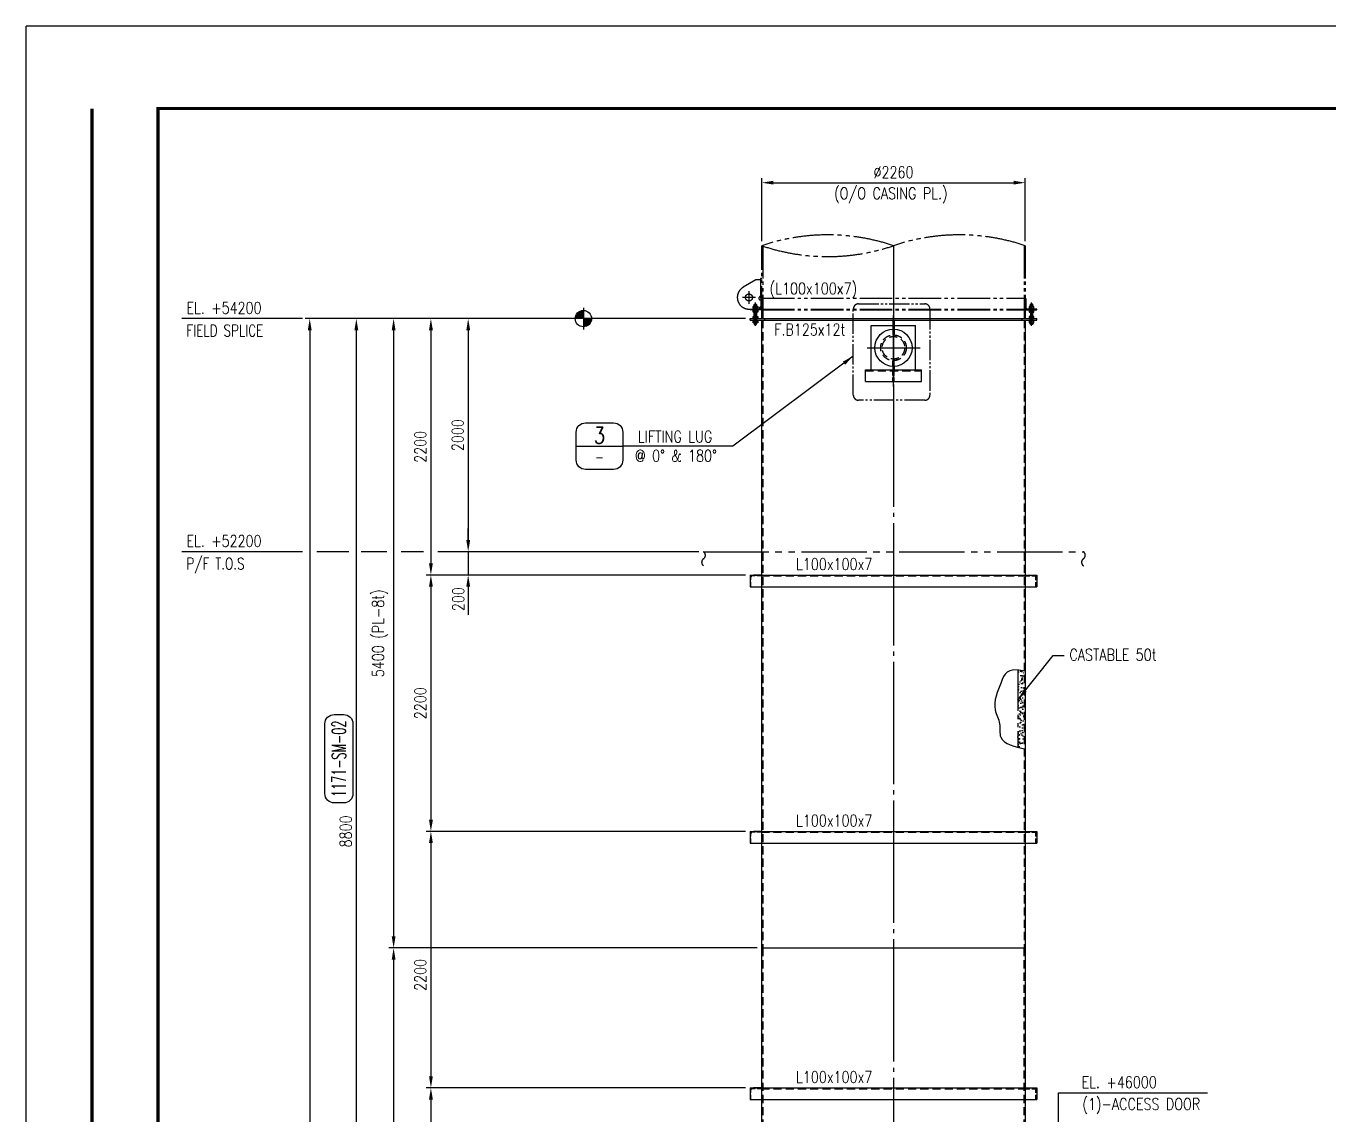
# Model space of a CAD drawing. Header units: millimetres. Extents: x 0 to 134087, y -49114 to 20834.
# Drawn here: x 495 to 11676, y -15327 to -5985 of the extents above; entities that cross this region are included whole.
import ezdxf
from ezdxf.enums import TextEntityAlignment as Align

# ---------------------------------------------------------------- set-up
doc = ezdxf.new("R2010")
doc.units = ezdxf.units.MM
doc.header["$LTSCALE"] = 35
for name, pattern in [('JNK-CENTER', [34, 30, -1.5, 1, -1.5]), ('JNK-HIDDEN', [3, 2, -1]), ('JNK-PHANTOM', [15, 10, -1, 1, -1, 1, -1]), ('PH2', [15, 10, -1, 1, -1, 1, -1]), ('PHA', [30, 20, -2, 2, -2, 2, -2])]:
    doc.linetypes.add(name, pattern=pattern)
for name, color, linetype in [('CEN-R', 1, 'JNK-CENTER'), ('CON-G', 3, 'Continuous'), ('CON-W', 7, 'Continuous'), ('CON-Y', 2, 'Continuous'), ('det', 2, 'PH2'), ('Dim-W', 7, 'Continuous'), ('HID-Y', 2, 'JNK-HIDDEN'), ('HL', 7, 'Continuous'), ('PAN-W', 6, 'PHA'), ('PHA-M', 6, 'JNK-PHANTOM'), ('STL-OBJT', 7, 'Continuous'), ('TXT-G', 3, 'Continuous'), ('TXT-Y', 2, 'Continuous')]:
    doc.layers.add(name, color=color, linetype=linetype)
doc.styles.add('SIMPLEX', font='simplex.shx', dxfattribs={"width": 0.8})
doc.dimstyles.new('DIM40', dxfattribs={"dimscale": 40, "dimtxt": 2.5, "dimasz": 2.5, "dimexe": 1, "dimexo": 1, "dimgap": 1, "dimtad": 1, "dimdec": 0, "dimdsep": 46, "dimtxsty": 'SIMPLEX', "dimcen": 0, "dimclrd": 7, "dimclre": 7, "dimclrt": 2, "dimadec": 1, "dimazin": 2, "dimtfac": 1, "dimtdec": 0, "dimtix": 1, "dimtmove": 2, "dimatfit": 2, "dimfxl": 1, "dimtolj": 1, "dimtzin": 0, "dimarcsym": 1})

# ---------------------------------------------------------------- blocks, each defined once
blk = doc.blocks.new('TITLE')
at = {"color": 7}
for p in [(841, 594.85), (0, 0)]:
    blk.add_line(p, (0, 594.85), dxfattribs=at)
at = {"color": 7, "const_width": 0.707}
for points in [[(14.15, 577.17), (14.15, 17.68)], [(823.32, 577.17), (27.94, 577.17)], [(28.29, 17.68), (28.29, 577.52)]]:
    blk.add_lwpolyline(points, dxfattribs=at)
blk = doc.blocks.new('A$C4E795096')
at = {"layer": 'CEN-R'}
blk.add_line((20, 0), (20, 199), dxfattribs=at)
at = {"layer": 'CON-G'}
for p, q in [((2, 148), (2, 143)), ((2, 148), (38, 148)), ((2, 143), (38, 143)), ((35, 168), (5, 168)), ((35, 148), (5, 148)), ((35, 136), (5, 136)), ((35, 116), (5, 116)), ((30, 184), (10, 184)), ((10, 166), (10, 150)), ((30, 166), (30, 150)), ((38, 148), (38, 143)), ((2, 44), (2, 49)), ((2, 49), (38, 49)), ((2, 44), (38, 44)), ((35, 81), (5, 81)), ((35, 61), (5, 61)), ((35, 44), (5, 44)), ((35, 24), (5, 24)), ((10, 79), (10, 63)), ((10, 42), (10, 26)), ((30, 13), (10, 13)), ((30, 79), (30, 63)), ((30, 42), (30, 26)), ((38, 44), (38, 49))]:
    blk.add_line(p, q, dxfattribs=at)
for points in [[(0, 166, -0.372659), (10, 166, -0.186242), (30, 166, -0.372659), (40, 166), (40, 150, -0.372659), (30, 150, -0.186242), (10, 150, -0.372659), (0, 150)], [(0, 134, -0.372659), (10, 134, -0.186242), (30, 134, -0.372659), (40, 134), (40, 118, -0.372659), (30, 118, -0.186242), (10, 118, -0.372659), (0, 118)], [(0, 79, -0.372659), (10, 79, -0.186242), (30, 79, -0.372659), (40, 79), (40, 63, -0.372659), (30, 63, -0.186242), (10, 63, -0.372659), (0, 63)], [(0, 42, -0.372659), (10, 42, -0.186242), (30, 42, -0.372659), (40, 42), (40, 26, -0.372659), (30, 26, -0.186242), (10, 26, -0.372659), (0, 26)]]:
    blk.add_lwpolyline(points, format="xyb", close=True, dxfattribs=at)
for points in [[(10, 168), (10, 184), (12, 186), (28, 186), (30, 184), (30, 168)], [(10, 61), (10, 136)], [(30, 136), (30, 61)], [(10, 24), (10, 13), (12, 11), (28, 11), (30, 13), (30, 24)]]:
    blk.add_lwpolyline(points, dxfattribs=at)
at = {"layer": 'CON-G', "color": 7}
for points in [[(12, 168), (12, 186)], [(12, 136), (12, 61)], [(28, 168), (28, 186)], [(28, 136), (28, 61)], [(12, 24), (12, 11)], [(28, 24), (28, 11)]]:
    blk.add_lwpolyline(points, dxfattribs=at)
blk = doc.blocks.new('A$C3C055926')
at = {"layer": 'HID-Y'}
for p, q in [((100, 100), (0, 100)), ((0, 100), (0, 0)), ((0, 0), (2, 0)), ((100, 98), (100, 100))]:
    blk.add_line(p, q, dxfattribs=at)
at = {"layer": 'HID-Y', "ltscale": 0.5}
for p, q in [((7, 5), (7, 83)), ((95, 93), (17, 93))]:
    blk.add_line(p, q, dxfattribs=at)
at = {"layer": 'HID-Y'}
for centre, radius, start, end in [((2, 5), 5, 270, 0), ((17, 83), 10, 90, 180), ((95, 98), 5, 270, 0)]:
    blk.add_arc(centre, radius, start, end, dxfattribs=at)
blk = doc.blocks.new('A$C2A517C6A')
at = {"layer": 'CON-G'}
for p, q in [((0, 100), (2460, 100)), ((0, 100), (0, 0)), ((0, 0), (2460, 0)), ((2460, 100), (2460, 0))]:
    blk.add_line(p, q, dxfattribs=at)
at = {"layer": 'HID-Y'}
blk.add_line((95, 93), (2365, 93), dxfattribs=at)
at = {"layer": 'CON-G'}
blk.add_blockref('A$C3C055926', (0, 0), dxfattribs=at)
at = {"layer": 'CON-G', "xscale": -1}
blk.add_blockref('A$C3C055926', (2460, 0), dxfattribs=at)
blk = doc.blocks.new('A$C540161B6')
at = {"layer": 'PHA-M'}
for p, q in [((2, 100), (0, 100)), ((0, 100), (0, 0)), ((7, 95), (7, 17)), ((95, 7), (17, 7)), ((100, 0), (100, 2)), ((0, 0), (100, 0))]:
    blk.add_line(p, q, dxfattribs=at)
for centre, radius, start, end in [((2, 95), 5, 0, 90), ((17, 17), 10, 180, 270), ((95, 2), 5, 0, 90)]:
    blk.add_arc(centre, radius, start, end, dxfattribs=at)
blk = doc.blocks.new('*D944')
at = {"layer": 'DEFPOINTS', "color": 0, "transparency": 16777216}
for p in [(6709, -8495), (2929, -26913), (6219, -26913)]:
    blk.add_point(p, dxfattribs=at)
at = {"layer": 'Dim-W', "color": 7, "linetype": 'ByBlock', "lineweight": -2, "transparency": 16777216}
for p, q in [((6669, -8495), (2889, -8495)), ((2929, -8595), (2929, -26813)), ((6179, -26913), (2889, -26913))]:
    blk.add_line(p, q, dxfattribs=at)
at = {"layer": 'Dim-W', "color": 7, "transparency": 16777216}
for points in [[(2913, -8595), (2946, -8595), (2929, -8495)], [(2913, -26813), (2946, -26813), (2929, -26913)]]:
    blk.add_solid(points, dxfattribs=at)
at = {"layer": 'Dim-W', "color": 2, "transparency": 16777216, "insert": (2839, -17611), "char_height": 100, "attachment_point": 5, "rotation": 90, "style": 'SIMPLEX'}
blk.add_mtext('\\A1;18418', dxfattribs=at)
blk = doc.blocks.new('*D946')
at = {"layer": 'DEFPOINTS', "color": 0, "transparency": 16777216}
for p in [(6709, -8495), (3329, -17295), (6709, -17295)]:
    blk.add_point(p, dxfattribs=at)
at = {"layer": 'Dim-W', "color": 7, "linetype": 'ByBlock', "lineweight": -2, "transparency": 16777216}
for p, q in [((6669, -8495), (3289, -8495)), ((3329, -8595), (3329, -17195)), ((6669, -17295), (3289, -17295))]:
    blk.add_line(p, q, dxfattribs=at)
at = {"layer": 'Dim-W', "color": 7, "transparency": 16777216}
for points in [[(3313, -8595), (3346, -8595), (3329, -8495)], [(3313, -17195), (3346, -17195), (3329, -17295)]]:
    blk.add_solid(points, dxfattribs=at)
at = {"layer": 'Dim-W', "color": 2, "transparency": 16777216, "insert": (3239, -12895), "char_height": 100, "attachment_point": 5, "rotation": 90, "style": 'SIMPLEX'}
blk.add_mtext('\\A1;8800', dxfattribs=at)
blk = doc.blocks.new('DUCT-TAG')
at = {"layer": 'CON-G'}
blk.add_lwpolyline([(-9.49, -1), (-9.49, 1, -0.414214), (-7.49, 3), (7.49, 3, -0.414214), (9.49, 1), (9.49, -1, -0.414214), (7.49, -3), (-7.49, -3, -0.414214)], format="xyb", close=True, dxfattribs=at)
at = {"layer": 'CON-G', "style": 'SIMPLEX', "width": 1.246304}
blk.add_attdef('NAME', text='', height=3, dxfattribs=at).set_placement((-8.19, -1.5), (8.19, -1.5), align=Align.FIT)
at = {"layer": 'CON-Y', "style": 'SIMPLEX'}
blk.add_attdef('ELEVATION', text='', height=2, dxfattribs=at).set_placement((0, -6.02), align=Align.CENTER)
blk = doc.blocks.new('*D949')
at = {"layer": 'DEFPOINTS', "color": 0, "transparency": 16777216}
for p in [(3649, -8495), (3649, -13895), (6809, -13895)]:
    blk.add_point(p, dxfattribs=at)
at = {"layer": 'Dim-W', "color": 7, "linetype": 'ByBlock', "lineweight": -2, "transparency": 16777216}
for p, q in [((3649, -8595), (3649, -13795)), ((6769, -13895), (3609, -13895))]:
    blk.add_line(p, q, dxfattribs=at)
at = {"layer": 'Dim-W', "color": 7, "transparency": 16777216}
for points in [[(3633, -8595), (3666, -8595), (3649, -8495)], [(3633, -13795), (3666, -13795), (3649, -13895)]]:
    blk.add_solid(points, dxfattribs=at)
at = {"layer": 'Dim-W', "color": 2, "transparency": 16777216, "insert": (3533, -11195), "char_height": 100, "attachment_point": 5, "rotation": 90, "style": 'SIMPLEX'}
blk.add_mtext('\\A1;5400 (PL-8t)', dxfattribs=at)
blk = doc.blocks.new('*D950')
at = {"layer": 'DEFPOINTS', "color": 0, "transparency": 16777216}
for p in [(3649, -13895), (3649, -26913), (3649, -26913)]:
    blk.add_point(p, dxfattribs=at)
at = {"layer": 'Dim-W', "color": 7, "linetype": 'ByBlock', "lineweight": -2, "transparency": 16777216}
blk.add_line((3649, -13995), (3649, -26813), dxfattribs=at)
at = {"layer": 'Dim-W', "color": 7, "transparency": 16777216}
for points in [[(3633, -13995), (3666, -13995), (3649, -13895)], [(3633, -26813), (3666, -26813), (3649, -26913)]]:
    blk.add_solid(points, dxfattribs=at)
at = {"layer": 'Dim-W', "color": 2, "transparency": 16777216, "insert": (3533, -20404), "char_height": 100, "attachment_point": 5, "rotation": 90, "style": 'SIMPLEX'}
blk.add_mtext('\\A1;13018 (PL-10t)', dxfattribs=at)
blk = doc.blocks.new('*D951')
at = {"layer": 'DEFPOINTS', "color": 0, "transparency": 16777216}
for p in [(3969, -8495), (3969, -10695), (6709, -10695)]:
    blk.add_point(p, dxfattribs=at)
at = {"layer": 'Dim-W', "color": 7, "linetype": 'ByBlock', "lineweight": -2, "transparency": 16777216}
for p, q in [((3969, -8595), (3969, -10595)), ((6669, -10695), (3929, -10695))]:
    blk.add_line(p, q, dxfattribs=at)
at = {"layer": 'Dim-W', "color": 7, "transparency": 16777216}
for points in [[(3953, -8595), (3986, -8595), (3969, -8495)], [(3953, -10595), (3986, -10595), (3969, -10695)]]:
    blk.add_solid(points, dxfattribs=at)
at = {"layer": 'Dim-W', "color": 2, "transparency": 16777216, "insert": (3879, -9595), "char_height": 100, "attachment_point": 5, "rotation": 90, "style": 'SIMPLEX'}
blk.add_mtext('\\A1;2200', dxfattribs=at)
blk = doc.blocks.new('*D952')
at = {"layer": 'DEFPOINTS', "color": 0, "transparency": 16777216}
for p in [(3969, -10695), (3969, -12895), (6709, -12895)]:
    blk.add_point(p, dxfattribs=at)
at = {"layer": 'Dim-W', "color": 7, "linetype": 'ByBlock', "lineweight": -2, "transparency": 16777216}
for p, q in [((3969, -10795), (3969, -12795)), ((6669, -12895), (3929, -12895))]:
    blk.add_line(p, q, dxfattribs=at)
at = {"layer": 'Dim-W', "color": 7, "transparency": 16777216}
for points in [[(3953, -10795), (3986, -10795), (3969, -10695)], [(3953, -12795), (3986, -12795), (3969, -12895)]]:
    blk.add_solid(points, dxfattribs=at)
at = {"layer": 'Dim-W', "color": 2, "transparency": 16777216, "insert": (3879, -11795), "char_height": 100, "attachment_point": 5, "rotation": 90, "style": 'SIMPLEX'}
blk.add_mtext('\\A1;2200', dxfattribs=at)
blk = doc.blocks.new('*D953')
at = {"layer": 'DEFPOINTS', "color": 0, "transparency": 16777216}
for p in [(3969, -15095), (3969, -17295), (3969, -17295)]:
    blk.add_point(p, dxfattribs=at)
at = {"layer": 'Dim-W', "color": 7, "linetype": 'ByBlock', "lineweight": -2, "transparency": 16777216}
blk.add_line((3969, -15195), (3969, -17195), dxfattribs=at)
at = {"layer": 'Dim-W', "color": 7, "transparency": 16777216}
for points in [[(3953, -15195), (3986, -15195), (3969, -15095)], [(3953, -17195), (3986, -17195), (3969, -17295)]]:
    blk.add_solid(points, dxfattribs=at)
at = {"layer": 'Dim-W', "color": 2, "transparency": 16777216, "insert": (3879, -16195), "char_height": 100, "attachment_point": 5, "rotation": 90, "style": 'SIMPLEX'}
blk.add_mtext('\\A1;2200', dxfattribs=at)
blk = doc.blocks.new('*D970')
at = {"layer": 'DEFPOINTS', "color": 0, "transparency": 16777216}
for p in [(4289, -8495), (4289, -10495), (6309, -10495)]:
    blk.add_point(p, dxfattribs=at)
at = {"layer": 'Dim-W', "color": 7, "linetype": 'ByBlock', "lineweight": -2, "transparency": 16777216}
for p, q in [((4289, -8595), (4289, -10395)), ((6269, -10495), (4249, -10495))]:
    blk.add_line(p, q, dxfattribs=at)
at = {"layer": 'Dim-W', "color": 7, "transparency": 16777216}
for points in [[(4273, -8595), (4306, -8595), (4289, -8495)], [(4273, -10395), (4306, -10395), (4289, -10495)]]:
    blk.add_solid(points, dxfattribs=at)
at = {"layer": 'Dim-W', "color": 2, "transparency": 16777216, "insert": (4199, -9495), "char_height": 100, "attachment_point": 5, "rotation": 90, "style": 'SIMPLEX', "bg_fill": 3, "box_fill_scale": 1.1, "bg_fill_color": 256, "bg_fill_true_color": 13158600, "bg_fill_transparency": 0}
blk.add_mtext('\\A1;2000', dxfattribs=at)
blk = doc.blocks.new('*D971')
at = {"layer": 'DEFPOINTS', "color": 0, "transparency": 16777216}
for p in [(4289, -10495), (4289, -10695), (4289, -10695)]:
    blk.add_point(p, dxfattribs=at)
at = {"layer": 'Dim-W', "color": 7, "linetype": 'ByBlock', "lineweight": -2, "transparency": 16777216}
for p, q in [((4289, -10395), (4289, -10295)), ((4289, -10495), (4289, -10695)), ((4289, -10795), (4289, -10895))]:
    blk.add_line(p, q, dxfattribs=at)
at = {"layer": 'Dim-W', "color": 7, "transparency": 16777216}
blk.add_solid([(4273, -10395), (4306, -10395), (4289, -10495)], dxfattribs=at)
at = {"layer": 'Dim-W', "color": 2, "transparency": 16777216, "insert": (4204, -10902), "char_height": 100, "attachment_point": 5, "rotation": 90, "style": 'SIMPLEX', "bg_fill": 3, "box_fill_scale": 1.1, "bg_fill_color": 256, "bg_fill_true_color": 13158600, "bg_fill_transparency": 0}
blk.add_mtext('\\A1;200', dxfattribs=at)
at = {"layer": 'Dim-W', "color": 7, "transparency": 16777216}
blk.add_solid([(4273, -10795), (4306, -10795), (4289, -10695)], dxfattribs=at)
blk = doc.blocks.new('FS-MARK')
h = blk.add_hatch(color=256)
edge = h.paths.add_edge_path()
edge.add_arc((0, 0), 1.75, 90, 180)
edge.add_line((-1.75, 0), (0, 0))
edge.add_line((0, 0), (0, 1.75))
h = blk.add_hatch(color=256)
edge = h.paths.add_edge_path()
edge.add_line((0, 0), (0, -1.75))
edge.add_arc((0, 0), 1.75, 270, 360)
edge.add_line((1.75, 0), (0, 0))
for p, q in [((2.33, 0), (-2.33, 0)), ((0, 2.33), (0, -2.33))]:
    blk.add_line(p, q)
blk.add_circle((0, 0), 1.75)
at = {"layer": 'CON-Y', "style": 'SIMPLEX', "width": 0.8}
blk.add_attdef('F.S.', (3.19, 1), '', height=2.5, dxfattribs=at)
blk = doc.blocks.new('*D979')
at = {"layer": 'DEFPOINTS', "color": 0, "transparency": 16777216}
for p in [(9069, -7329), (6809, -7870), (9069, -7870)]:
    blk.add_point(p, dxfattribs=at)
at = {"layer": 'Dim-W', "color": 7, "linetype": 'ByBlock', "lineweight": -2, "transparency": 16777216}
for p, q in [((6809, -7830), (6809, -7289)), ((6909, -7329), (8969, -7329)), ((9069, -7830), (9069, -7289))]:
    blk.add_line(p, q, dxfattribs=at)
at = {"layer": 'Dim-W', "color": 7, "transparency": 16777216}
for points in [[(6909, -7312), (6909, -7345), (6809, -7329)], [(8969, -7312), (8969, -7345), (9069, -7329)]]:
    blk.add_solid(points, dxfattribs=at)
at = {"layer": 'Dim-W', "color": 2, "transparency": 16777216, "insert": (7939, -7239), "char_height": 100, "attachment_point": 5, "style": 'SIMPLEX', "bg_fill": 3, "box_fill_scale": 1.1, "bg_fill_color": 256, "bg_fill_true_color": 13158600, "bg_fill_transparency": 0}
blk.add_mtext('\\A1;%%c2260', dxfattribs=at)
blk = doc.blocks.new('*D980')
at = {"layer": 'DEFPOINTS', "color": 0, "transparency": 16777216}
for p in [(3969, -12895), (3969, -15095), (6709, -15095)]:
    blk.add_point(p, dxfattribs=at)
at = {"layer": 'Dim-W', "color": 7, "linetype": 'ByBlock', "lineweight": -2, "transparency": 16777216}
for p, q in [((3969, -12995), (3969, -14995)), ((6669, -15095), (3929, -15095))]:
    blk.add_line(p, q, dxfattribs=at)
at = {"layer": 'Dim-W', "color": 7, "transparency": 16777216}
for points in [[(3953, -12995), (3986, -12995), (3969, -12895)], [(3953, -14995), (3986, -14995), (3969, -15095)]]:
    blk.add_solid(points, dxfattribs=at)
at = {"layer": 'Dim-W', "color": 2, "transparency": 16777216, "insert": (3879, -14126), "char_height": 100, "attachment_point": 5, "rotation": 90, "style": 'SIMPLEX', "bg_fill": 3, "box_fill_scale": 1.1, "bg_fill_color": 256, "bg_fill_true_color": 13158600, "bg_fill_transparency": 0}
blk.add_mtext('\\A1;2200', dxfattribs=at)
blk = doc.blocks.new('A$C33B53AB1')
at = {"layer": 'CEN-R'}
for p, q in [((240, 0), (240, 609)), ((13, 333), (468, 333)), ((53, 333), (428, 333)), ((268, 227), (265, 239))]:
    blk.add_line(p, q, dxfattribs=at)
at = {"layer": 'CON-G'}
for p, q in [((235, 571), (235, 493)), ((245, 571), (245, 493)), ((50, 143), (50, 523)), ((50, 523), (430, 523)), ((430, 143), (430, 523)), ((0, 143), (480, 143)), ((0, 43), (0, 143)), ((235, 173), (235, 143)), ((245, 173), (245, 143)), ((480, 43), (480, 143)), ((0, 43), (480, 43))]:
    blk.add_line(p, q, dxfattribs=at)
blk.add_circle((240, 333), 160, dxfattribs=at)
at = {"layer": 'HID-Y'}
for p, q in [((235, 493), (235, 442)), ((245, 493), (245, 442)), ((265, 226), (262, 239)), ((271, 228), (268, 240)), ((0, 136), (480, 136)), ((235, 173), (235, 223)), ((245, 173), (245, 223))]:
    blk.add_line(p, q, dxfattribs=at)
at = {"layer": 'HID-Y', "ltscale": 0.5}
for p, q in [((235, 43), (235, 136)), ((245, 43), (245, 136))]:
    blk.add_line(p, q, dxfattribs=at)
at = {"layer": 'HID-Y'}
for radius in [110, 96.8]:
    blk.add_circle((240, 333), radius, dxfattribs=at)
blk = doc.blocks.new('det-tag')
at = {"layer": 'CON-Y'}
blk.add_line((5, 0), (-5, 0), dxfattribs=at)
blk.add_lwpolyline([(-3, -5), (3, -5, 0.414214), (5, -3), (5, 3, 0.414214), (3, 5), (-3, 5, 0.414214), (-5, 3), (-5, -3, 0.414214)], format="xyb", close=True, dxfattribs=at)
at = {"layer": 'CON-G', "style": 'SIMPLEX', "width": 0.8}
blk.add_attdef('TAG', text='', height=3.5, dxfattribs=at).set_placement((0.02, 0.58), align=Align.CENTER)
at = {"layer": 'CON-Y', "style": 'SIMPLEX', "width": 0.8}
blk.add_attdef('-8888', text='', height=2, dxfattribs=at).set_placement((0, -3.34), align=Align.CENTER)

msp = doc.modelspace()

# ---------------------------------------------------------------- hatches: boundary and pattern name
at = {"layer": 'CON-W'}
h = msp.add_hatch(dxfattribs=at)
h.set_pattern_fill('AR-CONC', color=256, scale=0.4, style=0)
h.set_pattern_definition([(50, (169180.62, 42353.29), (72.873868, -6.375634), [7.62, -83.82]), (355, (169180.62, 42353.29), (-14.09713, 76.422657), [6.096, -67.056]), (100.451, (169186.69, 42352.76), (58.777, 70.046675), [6.476, -71.236]), (46.1842, (169180.62, 42373.61), (108.431616, -16.81693), [11.43, -125.73]), (96.6356, (169189.65, 42372.21), (94.961694, 98.97022), [9.714, -106.854]), (351.184, (169180.62, 42373.61), (94.96184, 98.97005), [9.144, -100.584]), (21, (169190.78, 42368.53), (60.645952, -40.906207), [7.62, -83.82]), (326, (169190.78, 42368.53), (24.72081, 73.675186), [6.096, -67.056]), (71.4514, (169195.83, 42365.12), (85.366596, 32.769143), [6.476, -71.236]), (37.5, (169180.617, 42353.29), (1.2354413, 33.8220155), [0, -66.2432, 0, -68.072, 0, -67.31]), (7.5, (169180.617, 42353.29), (26.727865, 40.07223), [0, -38.8112, 0, -64.7192, 0, -25.654]), (327.5, (169157.96, 42353.29), (54.236238, -2.2914976), [0, -25.4, 0, -79.248, 0, -105.156]), (317.5, (169147.8, 42353.29), (59.251673, 10.170596), [0, -33.02, 0, -52.6288, 0, -74.676])])
edge = h.paths.add_edge_path()
edge.add_spline(control_points=[(9056.6132, -11518.6799), (9037.8671, -11514.2893), (9021.3034, -11511.5615), (9006.6132, -11510.2923)], knot_values=[112.9719295632, 112.9719295632, 112.9719295632, 112.9719295632, 138.7677786015, 138.7677786015, 138.7677786015, 138.7677786015], degree=3, periodic=0)
edge.add_line((9006.6132, -11510.2923), (9006.6132, -12172.3063))
edge.add_spline(control_points=[(9006.6132, -12172.3063), (9023.5642, -12177.2691), (9040.5434, -12181.6522), (9056.6132, -12185.7116)], knot_values=[873.1840713238, 873.1840713238, 873.1840713238, 873.1840713238, 912.407484559, 912.407484559, 912.407484559, 912.407484559], degree=3, periodic=0)
edge.add_line((9056.6132, -12185.7116), (9056.6132, -11518.6799))
at = {"layer": 'Dim-W'}
h = msp.add_hatch(color=256, dxfattribs=at)
h.paths.add_polyline_path([(6753.6132, -8413.4501), (6742.1132, -8413.4501), (6742.1132, -8420.4499), (6753.6132, -8420.4499)])
h.paths.add_polyline_path([(6765.1132, -8413.4501), (6753.6132, -8413.4501), (6753.6132, -8420.4499), (6765.1132, -8420.4499)])
h = msp.add_hatch(color=256, dxfattribs=at)
h.paths.add_polyline_path([(9123.6132, -8413.4501), (9135.1132, -8413.4501), (9135.1132, -8420.4499), (9123.6132, -8420.4499)])
h.paths.add_polyline_path([(9112.1132, -8413.4501), (9123.6132, -8413.4501), (9123.6132, -8420.4499), (9112.1132, -8420.4499)])

# ---------------------------------------------------------------- linework, layer by layer
at = {"layer": 'CEN-R'}
for p, q in [((7938.6132, -7869.6102), (7938.6132, -27621.4501)), ((6698.6132, -8258.4501), (6698.6132, -8368.4501)), ((6753.6132, -8313.4501), (6643.6132, -8313.4501)), ((6753.6132, -8554.8514), (6753.6132, -8382.3775)), ((9123.6132, -8554.8514), (9123.6132, -8382.3775))]:
    msp.add_line(p, q, dxfattribs=at)
at = {"layer": 'CON-G'}
for p, q in [((6708.6132, -8495.4501), (9168.6132, -8495.4501)), ((6708.6132, -8507.4501), (6708.6132, -8495.4501)), ((6742.1132, -8420.4501), (6742.1132, -8413.4501)), ((6742.1132, -8507.4501), (6742.1132, -8495.4501)), ((6765.1132, -8420.4501), (6765.1132, -8413.4501)), ((6765.1132, -8502.4501), (6765.1132, -8495.4501)), ((9112.1132, -8420.4501), (9112.1132, -8413.4501)), ((9112.1132, -8502.4501), (9112.1132, -8495.4501)), ((9135.1132, -8420.4501), (9135.1132, -8413.4501)), ((9135.1132, -8507.4501), (9135.1132, -8495.4501)), ((9168.6132, -8507.4501), (9168.6132, -8495.4501)), ((6708.6132, -8507.4501), (9168.6132, -8507.4501)), ((6808.6132, -17295.4501), (6808.6132, -8507.4501)), ((9068.6132, -8507.4501), (9068.6132, -17295.4501)), ((9068.6132, -13895.4501), (6808.6132, -13895.4501))]:
    msp.add_line(p, q, dxfattribs=at)
at = {"layer": 'CON-W'}
msp.add_line((9354.1161, -15138.5653), (10632.0225, -15138.5653), dxfattribs=at)
msp.add_open_spline([(9068.6132, -11521.1277), (8905.2286, -11482.5263), (8870.4292, -11614.0087), (8774.5227, -11816.8276), (8865.9984, -11966.9904), (8828.3306, -12131.1155), (8982.6672, -12169.6339), (9068.6132, -12188.2298)], degree=3, knots=[108.4769689319, 108.4769689319, 108.4769689319, 108.4769689319, 308.5741053985, 522.1610172443, 630.6630211785, 735.2737844819, 920.6486257815, 920.6486257815, 920.6486257815, 920.6486257815], dxfattribs=at)
for points in [[(6742.1132, -8495.4501), (6765.1132, -8495.4501), (6742.1132, -8507.4501), (6765.1132, -8507.4501)], [(9135.1132, -8495.4501), (9112.1132, -8495.4501), (9135.1132, -8507.4501), (9112.1132, -8507.4501)]]:
    msp.add_solid(points, dxfattribs=at)
at = {"layer": 'det', "ltscale": 0.5}
msp.add_lwpolyline([(7638.8719, -8368.5641), (8206.8664, -8368.5641, -0.4142135624), (8251.8664, -8413.5641), (8251.8664, -9150.5849, -0.4142135624), (8206.8664, -9195.5849), (7638.8719, -9195.5849, -0.4142135624), (7593.8719, -9150.5849), (7593.8719, -8413.5641, -0.4142135624)], format="xyb", close=True, dxfattribs=at)
at = {"layer": 'Dim-W'}
for p, q in [((2868.0764, -8495.4541), (1831.3807, -8495.4874)), ((2867.4098, -10495.4326), (1831.3807, -10495.4501)), ((3264.9805, -10495.4259), (2990.6179, -10495.4305)), ((3589.9749, -10495.4204), (3371.4438, -10495.4241)), ((3906.5638, -10495.415), (3713.2481, -10495.4183)), ((4264.8497, -10495.4095), (4029.8374, -10495.4129)), ((9354.1161, -16695.4501), (9354.1161, -15138.5653))]:
    msp.add_line(p, q, dxfattribs=at)
at = {"layer": 'HID-Y'}
for p, q in [((6833.6132, -8507.4501), (6833.6132, -8495.4501)), ((9043.6132, -8507.4501), (9043.6132, -8495.4501)), ((6816.6132, -8507.4501), (6816.6132, -13895.4501)), ((9060.6132, -8507.4501), (9060.6132, -13895.4501)), ((6818.6132, -13895.4501), (6818.6132, -17295.4501)), ((9058.6132, -13895.4501), (9058.6132, -17295.4501))]:
    msp.add_line(p, q, dxfattribs=at)
at = {"layer": 'PAN-W', "ltscale": 0.8}
msp.add_line((6308.6132, -10495.4501), (9568.6132, -10495.4501), dxfattribs=at)
at = {"layer": 'PAN-W'}
for points in [[(6308.6132, -10495.4501, -0.5351837585), (6308.6132, -10555.4501, 0.5351837585), (6308.6132, -10615.4501)], [(9568.6132, -10495.4501, -0.5351837585), (9568.6132, -10555.4501, 0.5351837585), (9568.6132, -10615.4501)]]:
    msp.add_lwpolyline(points, format="xyb", dxfattribs=at)
at = {"layer": 'PHA-M', "ltscale": 0.8}
for p, q in [((6808.6132, -8495.4501), (6808.6132, -7869.6102)), ((6816.6132, -7869.6102), (6816.6132, -8495.4501)), ((9060.6132, -7869.6102), (9060.6132, -8495.4501)), ((9068.6132, -7869.6102), (9068.6132, -8495.4501)), ((6808.6132, -8320.4501), (9068.6132, -8320.4501)), ((6808.6132, -8413.4501), (9068.6132, -8413.4501)), ((6808.6132, -8420.4501), (9068.6132, -8420.4501))]:
    msp.add_line(p, q, dxfattribs=at)
at = {"layer": 'PHA-M'}
for p, q in [((6808.6132, -8150.4501), (6798.6132, -8150.4501)), ((6798.6132, -8150.4501), (6798.6132, -8320.4501)), ((6758.6132, -8163.4501), (6649.3047, -8226.452)), ((6798.6132, -8163.4501), (6758.6132, -8163.4501)), ((6808.6132, -8320.4501), (6798.6132, -8320.4501)), ((6698.6132, -8413.4501), (6766.0331, -8413.4501)), ((9006.6132, -11510.2923), (9006.6132, -12172.3063))]:
    msp.add_line(p, q, dxfattribs=at)
msp.add_lwpolyline([(9068.6132, -7869.6102, 0.1645566495), (7938.6132, -7869.6102, -0.1645566495), (6808.6132, -7869.6102, -0.1645566495), (7938.6132, -7869.6102)], format="xyb", dxfattribs=at)
msp.add_circle((6698.6132, -8313.4501), 30, dxfattribs=at)
for centre, radius, start, end in [((6698.6132, -8313.4501), 100, 119.54353873, 270), ((6798.6132, -8320.4501), 15, 90, 281.53695904), ((6802.1131, -8413.4519), 17.5, 91.63692675, 179.99419928)]:
    msp.add_arc(centre, radius, start, end, dxfattribs=at)

# ---------------------------------------------------------------- block references
at = {"linetype": 'ByBlock', "xscale": 39.99999999599993, "yscale": 39.99999999599993, "zscale": 39.99999999599993}
msp.add_blockref('TITLE', (495.1219, -29779.1804), dxfattribs=at)
at = {"layer": 'CON-G', "xscale": -1}
for name, p in [('A$C540161B6', (6808.6129, -8420.4501)), ('A$C4E795096', (9143.6127, -8556.7093))]:
    msp.add_blockref(name, p, dxfattribs=at)
at = {"layer": 'CON-G'}
for name, p in [('A$C4E795096', (6733.6136, -8556.7093)), ('A$C540161B6', (9068.6134, -8420.4501)), ('A$C33B53AB1', (7698.6131, -9078.3073)), ('A$C2A517C6A', (6708.6131, -10795.4502)), ('A$C2A517C6A', (6708.6131, -12995.4502)), ('A$C2A517C6A', (6708.6131, -15195.4502))]:
    msp.add_blockref(name, p, dxfattribs=at)
at = {"layer": 'TXT-G'}
ref = msp.add_blockref('DUCT-TAG', (3179.8586, -12271.1513), dxfattribs=dict(at, xscale=40, yscale=40, zscale=40, rotation=90))
ref.add_attrib('NAME', '1171-SM-02', dxfattribs={"layer": 'CON-G', "height": 120, "rotation": 90, "style": 'SIMPLEX', "width": 0.579091}).set_placement((3239.8586, -12598.7513), (3239.8586, -11943.5513), align=Align.FIT)

# ---------------------------------------------------------------- texts
at = {"layer": 'Dim-W', "color": 2, "style": 'SIMPLEX', "width": 0.8}
for s, p in [('(O/O CASING PL.)', (7429.4373, -7469.8961)), ('(L100x100x7)', (6876.1234, -8286.6989)), ('F.B125x12t', (6915.5381, -8639.0815))]:
    msp.add_text(s, height=100, dxfattribs=at).set_placement(p)
at = {"layer": 'TXT-Y', "color": 2, "style": 'SIMPLEX'}
for s, width, p in [('EL. +54200', 0.8, (1871.4992, -8453.3708)), ('FIELD SPLICE', 0.75, (1871.4992, -8647.1842)), ('EL. +52200', 0.8, (1871.4992, -10453.3335)), ('P/F T.O.S', 0.75, (1871.4992, -10647.147)), ('L100x100x7', 0.8, (7102.5954, -10651.3249)), ('CASTABLE 50t', 0.8, (9448.3498, -11428.9247)), ('L100x100x7', 0.8, (7102.5954, -12851.3249)), ('L100x100x7', 0.8, (7102.5954, -15051.3249)), ('EL. +46000', 0.8, (9553.5384, -15096.444)), ('(1)-ACCESS DOOR', 0.8, (9559.4653, -15284.8284))]:
    msp.add_text(s, height=100, dxfattribs=dict(at, width=width)).set_placement(p)

# ---------------------------------------------------------------- dimensions: what is measured, and where the dimension line sits
at = {"layer": 'Dim-W'}
dim = msp.add_linear_dim(base=(2929.3472, -26913.4501), p1=(6708.6132, -8495.4501), p2=(6218.6132, -26913.4501), angle=90, dimstyle='DIM40', dxfattribs=at)
dim.commit()
dim.dimension.update_dxf_attribs({"geometry": '*D944', "text_midpoint": (2839.3472, -17610.7514), "dimtype": 160})
for base, p1, p2, picture, middle in [((3329.3472, -17295.4501), (6708.6132, -8495.4501), (6708.6132, -17295.4501), '*D946', (3239.3472, -12895.4501)), ((3969.3472, -10695.4501), (3969.3472, -8495.4501), (6708.6132, -10695.4501), '*D951', (3879.3472, -9595.4501)), ((3969.3472, -12895.4501), (3969.3472, -10695.4501), (6708.6132, -12895.4501), '*D952', (3879.3472, -11795.4501)), ((3969.3472, -17295.4501), (3969.3472, -15095.4501), (3969.3472, -17295.4501), '*D953', (3879.3472, -16195.4501))]:
    dim = msp.add_linear_dim(base=base, p1=p1, p2=p2, angle=90, dimstyle='DIM40', dxfattribs=at)
    dim.commit()
    dim.dimension.update_dxf_attribs({"geometry": picture, "text_midpoint": middle})
for base, p1, p2, text, picture, middle in [((3649.3472, -13895.4501), (3649.3472, -8495.4501), (6808.6132, -13895.4501), '<> (PL-8t)', '*D949', (3533.1567, -11195.4501)), ((3649.3472, -26913.4501), (3649.3472, -13895.4501), (3649.3472, -26913.4501), '<> (PL-10t)', '*D950', (3533.1567, -20404.4501))]:
    dim = msp.add_linear_dim(base=base, p1=p1, p2=p2, angle=90, text=text, dimstyle='DIM40', dxfattribs=at)
    dim.commit()
    dim.dimension.update_dxf_attribs({"geometry": picture, "text_midpoint": middle})

# ---------------------------------------------------------------- leaders
at = {"layer": 'CON-G'}
msp.add_leader([(7593.8719, -8817.0328), (6558.765, -9589.3625)], dimstyle='DIM40', override={"dimgap": 1, "dimtad": 0, "dimcen": 0, "dimtix": 0, "dimtfill": 1}, dxfattribs=at)
at = {"layer": 'STL-OBJT'}
msp.add_leader([(9007.2238, -11765.3639), (9308.7383, -11384.8814), (9404.2565, -11384.8814)], dimstyle='DIM40', dxfattribs=at)

# ---------------------------------------------------------------- next in the draw order: dimensions: what is measured, and where the dimension line sits
at = {"layer": 'Dim-W'}
dim = msp.add_linear_dim(base=(9068.6132, -7328.6117), p1=(6808.6132, -7869.6102), p2=(9068.6132, -7869.6102), text='%%c<>', dimstyle='DIM40', override={"dimcen": 0, "dimtfill": 1}, dxfattribs=at)
dim.commit()
dim.dimension.update_dxf_attribs({"geometry": '*D979', "text_midpoint": (7938.6132, -7238.6117)})
dim = msp.add_linear_dim(base=(4289.3472, -10495.4501), p1=(4289.3472, -8495.4501), p2=(6308.6132, -10495.4501), angle=90, dimstyle='DIM40', override={"dimcen": 0, "dimtix": 0, "dimtfill": 1}, dxfattribs=at)
dim.commit()
dim.dimension.update_dxf_attribs({"geometry": '*D970', "text_midpoint": (4199.3472, -9495.4501)})
dim = msp.add_linear_dim(base=(3969.3472, -15095.4501), p1=(3969.3472, -12895.4501), p2=(6708.6132, -15095.4501), angle=90, dimstyle='DIM40', override={"dimcen": 0, "dimtfill": 1}, dxfattribs=at)
dim.commit()
dim.dimension.update_dxf_attribs({"geometry": '*D980', "text_midpoint": (3879.3472, -14125.88), "dimtype": 160})

# ---------------------------------------------------------------- next in the draw order: linework, layer by layer
at = {"layer": 'STL-OBJT'}
msp.add_line((6558.765, -9589.3625), (5616.2451, -9589.3625), dxfattribs=at)

# ---------------------------------------------------------------- next in the draw order: block references
at = {"layer": 'CON-W', "xscale": 40, "yscale": 40, "zscale": 40}
msp.add_blockref('FS-MARK', (5277.9991, -8495.4405), dxfattribs=at)
at = {"layer": 'HL'}
ref = msp.add_blockref('det-tag', (5416.2451, -9589.3625), dxfattribs=dict(at, xscale=-40, yscale=40, zscale=40, rotation=359.9999999999479))
ref.add_attrib('TAG', '3', dxfattribs={"layer": 'CON-G', "height": 140, "rotation": 360, "style": 'SIMPLEX', "width": 0.8}).set_placement((5415.3118, -9566.1625), align=Align.CENTER)
ref.add_attrib('-8888', '-', dxfattribs={"layer": 'CON-Y', "height": 80, "rotation": 360, "style": 'SIMPLEX', "width": 0.8}).set_placement((5416.2451, -9722.9625), align=Align.CENTER)

# ---------------------------------------------------------------- next in the draw order: texts
at = {"layer": 'TXT-Y', "style": 'SIMPLEX', "width": 0.8}
for s, p in [('LIFTING LUG', (5745.6126, -9556.8951)), ('@ 0%%D & 180%%D', (5719.9897, -9721.6706))]:
    msp.add_text(s, height=100, rotation=360, dxfattribs=at).set_placement(p)

# ---------------------------------------------------------------- next in the draw order: dimensions: what is measured, and where the dimension line sits
at = {"layer": 'Dim-W'}
dim = msp.add_linear_dim(base=(4289.3472, -10695.4501), p1=(4289.3472, -10495.4501), p2=(4289.3472, -10695.4501), angle=90, dimstyle='DIM40', override={"dimcen": 0, "dimtix": 0, "dimtfill": 1}, dxfattribs=at)
dim.commit()
dim.dimension.update_dxf_attribs({"geometry": '*D971', "text_midpoint": (4203.955, -10902.325), "dimtype": 160})

# ---------------------------------------------------------------- next in the draw order: linework, layer by layer
msp.add_line((4289.3472, -10895.4501), (4289.3472, -11035.3809), dxfattribs=at)

doc.saveas('drawing.dxf')
